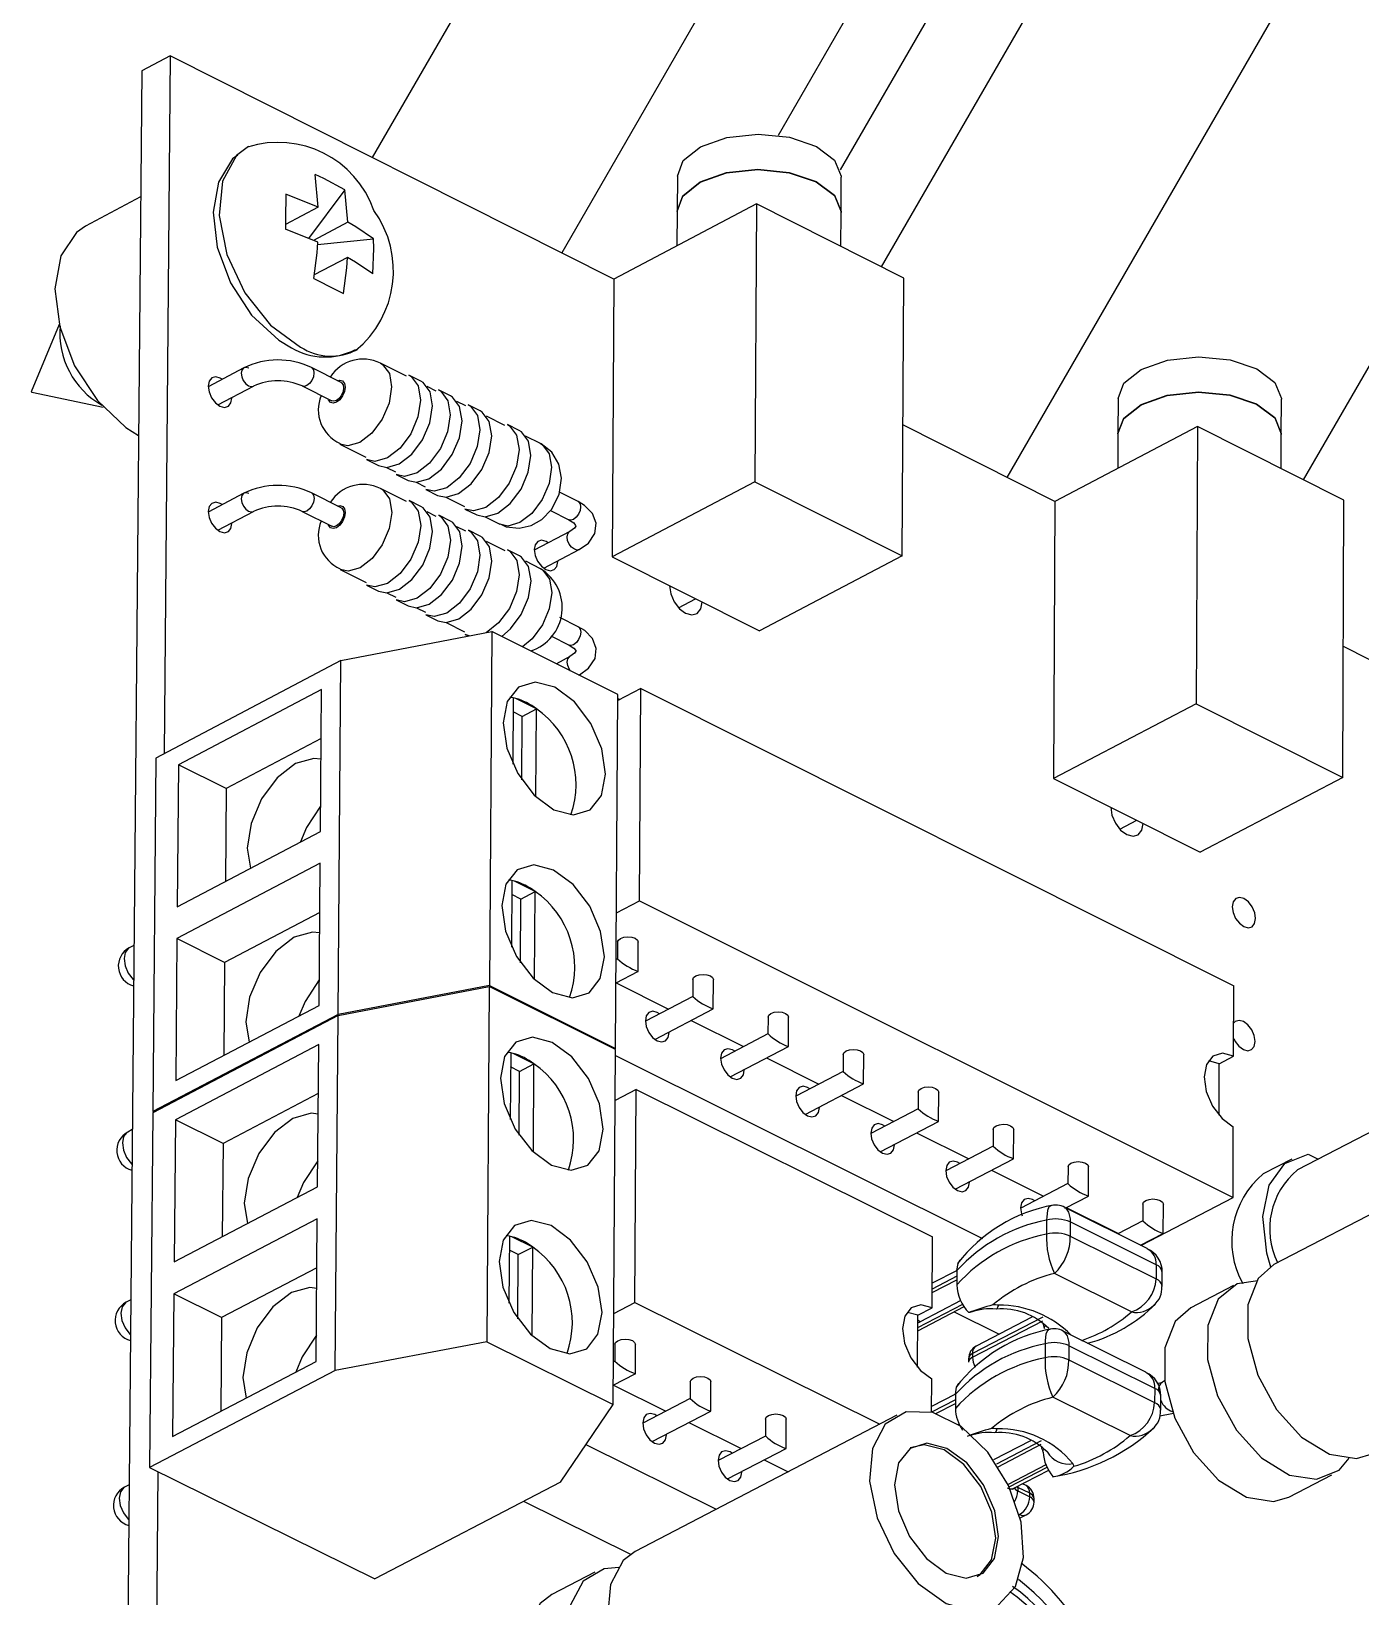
# Model space of a CAD drawing. Extents: x 0 to 155, y 0 to 209.
# Drawn here: x 88.16 to 93.88, y 158.54 to 165.27 of the extents above; entities that cross this region are included whole.
import ezdxf

# ---------------------------------------------------------------- set-up
doc = ezdxf.new("R2010")
doc.units = 0
doc.layers.get('0').update_dxf_attribs({"linetype": 'CONTINUOUS'})

msp = doc.modelspace()

# ---------------------------------------------------------------- linework, layer by layer
at = {"color": 7, "linetype": 'CONTINUOUS'}
for p, q in [((106.8313, 192.7403), (90.4416, 164.3195)), ((101.761, 182.8369), (91.3719, 164.8249)), ((101.8313, 182.3471), (91.6382, 164.6769)), ((91.8159, 164.2593), (96.5488, 172.4631)), ((92.9612, 170.513), (89.6272, 164.7298)), ((92.3564, 163.3548), (95.1325, 168.1652)), ((93.6298, 163.3436), (96.0808, 167.5892)), ((88.7584, 165.1676), (88.636, 165.1024)), ((88.7584, 165.1676), (88.7321, 162.1669)), ((90.6655, 164.2067), (88.7584, 165.1676)), ((88.636, 165.1024), (88.5546, 155.9394)), ((89.3947, 164.5167), (89.3819, 164.6563)), ((90.9387, 164.6504), (90.9378, 164.4996)), ((91.6424, 164.495), (91.6432, 164.6458)), ((88.6312, 164.5603), (88.3945, 164.4346)), ((89.3947, 164.5167), (89.2555, 164.5724)), ((89.5093, 164.5913), (89.3526, 164.3817)), ((89.5221, 164.4517), (89.5093, 164.5913)), ((89.3947, 164.5167), (89.254, 164.442)), ((91.2781, 164.5308), (90.6654, 164.2067)), ((90.9378, 164.4981), (90.9368, 164.3503)), ((91.2781, 164.5308), (91.2709, 163.3361)), ((91.9112, 164.2112), (91.2781, 164.5308)), ((91.6415, 164.3474), (91.6423, 164.4935)), ((89.3927, 164.3657), (89.2535, 164.4214)), ((89.5221, 164.4517), (89.3741, 164.3731)), ((89.3921, 164.3553), (89.6317, 164.3804)), ((89.5201, 164.3007), (89.3779, 164.2253)), ((90.6654, 164.2067), (90.6575, 163.0128)), ((91.9048, 163.0173), (91.9112, 164.2112)), ((88.2811, 164.0123), (88.1616, 163.7231)), ((89.0749, 163.8254), (88.9222, 163.7445)), ((89.4932, 163.7627), (89.3657, 163.8268)), ((89.7745, 163.7897), (89.6627, 163.8459)), ((88.9636, 163.6663), (89.1164, 163.7472)), ((89.326, 163.7477), (89.4536, 163.6837)), ((89.8358, 163.7688), (89.7848, 163.7944)), ((88.1631, 163.7204), (88.4697, 163.6572)), ((89.0239, 163.6959), (89.0239, 163.6983)), ((89.9018, 163.7257), (89.8632, 163.7451)), ((89.9631, 163.7048), (89.9122, 163.7304)), ((90.0292, 163.6617), (89.9905, 163.6812)), ((92.8326, 163.6937), (92.832, 163.5432)), ((93.5344, 163.5401), (93.535, 163.6907)), ((90.0904, 163.6409), (90.0395, 163.6664)), ((90.1975, 163.5771), (90.1179, 163.6172)), ((90.2588, 163.5563), (90.2079, 163.5818)), ((92.5611, 163.2517), (91.9079, 163.5808)), ((93.1738, 163.5738), (92.5611, 163.2516)), ((93.1738, 163.5738), (93.169, 162.3815)), ((93.8031, 163.2561), (93.1738, 163.5738)), ((89.4882, 163.4981), (89.6, 163.442)), ((90.3502, 163.5005), (90.2862, 163.5326)), ((92.832, 163.5417), (92.8313, 163.3938)), ((93.5339, 163.392), (93.5344, 163.5386)), ((89.6024, 163.4309), (89.6534, 163.4053)), ((89.6887, 163.3974), (89.7274, 163.378)), ((89.7298, 163.3669), (89.7808, 163.3414)), ((89.075, 163.2863), (88.9221, 163.2054)), ((89.4935, 163.2237), (89.3659, 163.2876)), ((89.7748, 163.2509), (89.663, 163.307)), ((89.8161, 163.3335), (89.8548, 163.3141)), ((89.8572, 163.303), (89.9081, 163.2775)), ((90.5117, 163.2513), (90.4321, 163.2913)), ((91.2709, 163.3361), (90.6575, 163.0128)), ((91.2709, 163.3361), (91.9048, 163.0173)), ((88.9635, 163.1272), (89.1164, 163.208)), ((89.3262, 163.2085), (89.4538, 163.1445)), ((89.8361, 163.23), (89.7851, 163.2556)), ((89.9435, 163.2696), (90.0232, 163.2296)), ((90.0256, 163.2185), (90.0765, 163.193)), ((90.393, 163.2121), (90.472, 163.1724)), ((92.5611, 163.2516), (92.5555, 162.0601)), ((93.7991, 162.0646), (93.8031, 163.2561)), ((89.0239, 163.1568), (89.0239, 163.1591)), ((89.9022, 163.187), (89.8636, 163.2063)), ((89.9635, 163.1661), (89.9126, 163.1917)), ((90.0296, 163.1231), (89.991, 163.1424)), ((90.1119, 163.1851), (90.1759, 163.153)), ((90.4727, 163.1721), (90.472, 163.1724)), ((90.0909, 163.1022), (90.04, 163.1278)), ((90.1981, 163.0386), (90.1184, 163.0785)), ((90.4757, 163.1224), (90.3231, 163.0419)), ((90.4752, 163.1221), (90.4757, 163.1224)), ((90.2594, 163.0177), (90.2084, 163.0433)), ((90.3642, 162.9638), (90.5169, 163.0443)), ((90.6575, 163.0128), (91.2914, 162.6946)), ((91.9048, 163.0173), (91.2914, 162.6946)), ((89.4886, 162.9589), (89.6004, 162.9028)), ((90.3508, 162.9619), (90.2868, 162.994)), ((90.4244, 162.9932), (90.4244, 162.9956)), ((89.6028, 162.8917), (89.6538, 162.8662)), ((89.6893, 162.8583), (89.7279, 162.839)), ((89.7303, 162.8279), (89.7813, 162.8023)), ((90.9438, 162.7938), (91.017, 162.8323)), ((89.8167, 162.7945), (89.8554, 162.7751)), ((89.8578, 162.764), (89.9087, 162.7385)), ((90.5125, 162.7128), (90.4329, 162.7527)), ((89.4921, 162.5677), (90.1413, 162.6923)), ((89.9441, 162.7307), (90.0239, 162.6907)), ((90.0263, 162.6796), (90.0399, 162.6728)), ((90.0437, 162.6735), (90.0263, 162.6796)), ((90.1413, 162.6923), (90.1303, 161.1703)), ((90.6829, 162.4209), (90.1413, 162.6923)), ((90.3939, 162.6734), (90.4729, 162.6338)), ((90.4736, 162.6335), (90.4729, 162.6338)), ((95.0704, 161.9874), (93.801, 162.627)), ((89.4921, 162.5677), (88.6966, 162.1482)), ((89.4801, 161.0461), (89.4921, 162.5677)), ((90.4765, 162.5841), (90.4184, 162.5534)), ((90.476, 162.5838), (90.4765, 162.5841)), ((90.5155, 162.5048), (90.5177, 162.5059)), ((89.409, 162.4427), (88.7942, 162.1185)), ((89.4041, 161.8327), (89.409, 162.4427)), ((90.2332, 162.4064), (90.2185, 162.4086)), ((90.2332, 162.4064), (90.2311, 162.1216)), ((90.3329, 162.3594), (90.2435, 162.4041)), ((90.6728, 160.8998), (90.6829, 162.4209)), ((90.7811, 162.4467), (90.6827, 162.395)), ((90.6828, 162.4043), (90.6918, 162.3998)), ((90.7751, 161.534), (90.7811, 162.4467)), ((90.7811, 162.4467), (93.3304, 161.1692)), ((90.2712, 162.327), (90.2327, 162.3462)), ((90.2712, 162.327), (90.3329, 162.3594)), ((90.3302, 161.9818), (90.3329, 162.3594)), ((93.169, 162.3815), (92.5555, 162.0601)), ((93.169, 162.3815), (93.7991, 162.0646)), ((90.2693, 162.0543), (90.2712, 162.327)), ((89.4073, 162.2316), (88.9988, 162.0164)), ((88.6966, 162.1482), (88.6832, 160.6278)), ((88.7942, 162.1185), (88.7889, 161.509)), ((88.9988, 162.0164), (88.7942, 162.1185)), ((93.7991, 162.0646), (93.1856, 161.7438)), ((88.9988, 162.0164), (88.9955, 161.6177)), ((92.5555, 162.0601), (93.1856, 161.7438)), ((92.8398, 161.8426), (92.9128, 161.8808)), ((88.7889, 161.509), (89.4041, 161.8327)), ((89.0897, 161.7609), (89.1034, 161.6745)), ((89.403, 161.6954), (88.7877, 161.3717)), ((89.3981, 161.0845), (89.403, 161.6954)), ((90.2275, 161.621), (90.2131, 161.6231)), ((90.2275, 161.621), (90.2255, 161.3353)), ((90.3273, 161.574), (90.2379, 161.6187)), ((90.2657, 161.5417), (90.2271, 161.5609)), ((90.2637, 161.2679), (90.2657, 161.5417)), ((90.2657, 161.5417), (90.3273, 161.574)), ((90.3247, 161.1954), (90.3273, 161.574)), ((90.6767, 161.4824), (90.7751, 161.534)), ((90.7751, 161.534), (93.327, 160.259)), ((89.4013, 161.4846), (88.9925, 161.2697)), ((88.6026, 161.3426), (88.5827, 161.3321)), ((88.7877, 161.3717), (88.7824, 160.7612)), ((88.9925, 161.2697), (88.7877, 161.3717)), ((90.6817, 161.3572), (90.6812, 161.2846)), ((90.7694, 161.2312), (90.7703, 161.3565)), ((88.9925, 161.2697), (88.9891, 160.8698)), ((90.6812, 161.2848), (90.6753, 161.2817)), ((90.6747, 161.1813), (90.7692, 161.2309)), ((91.0052, 161.1956), (91.0047, 161.1231)), ((91.0929, 161.0698), (91.0937, 161.195)), ((89.48, 161.0415), (90.1302, 161.1657)), ((90.1303, 161.1703), (89.4801, 161.0461)), ((90.1302, 161.1657), (90.1192, 159.6386)), ((90.6728, 160.8952), (90.1302, 161.1657)), ((90.1303, 161.1703), (90.6728, 160.8998)), ((90.6747, 161.181), (90.9001, 161.0685)), ((91.0047, 161.1233), (90.801, 161.0166)), ((93.3293, 160.866), (93.3304, 161.1692)), ((88.7824, 160.7612), (89.3981, 161.0845)), ((90.8421, 160.9382), (91.0927, 161.0694)), ((89.4801, 161.0461), (88.6832, 160.6278)), ((89.48, 161.0415), (88.6832, 160.6233)), ((89.0834, 161.0137), (89.0974, 160.9266)), ((89.4679, 159.5148), (89.48, 161.0415)), ((90.9978, 161.0197), (91.2233, 160.9072)), ((91.3283, 161.0343), (91.3279, 160.9617)), ((91.4161, 160.9085), (91.4168, 161.0337)), ((91.3279, 160.962), (91.1243, 160.8554)), ((89.3967, 160.9163), (88.7809, 160.5932)), ((89.3918, 160.3044), (89.3967, 160.9163)), ((90.2223, 160.88), (90.2081, 160.8821)), ((90.2223, 160.88), (90.2202, 160.5935)), ((90.3221, 160.8332), (90.2326, 160.8778)), ((90.6626, 159.369), (90.6728, 160.8952)), ((90.6705, 160.8963), (90.6728, 160.8998)), ((90.6726, 160.869), (92.2506, 160.0823)), ((91.1653, 160.7771), (91.4159, 160.9081)), ((91.321, 160.8585), (91.5461, 160.7461)), ((91.6512, 160.8731), (91.6508, 160.8006)), ((91.7389, 160.7473), (91.7396, 160.8725)), ((93.2677, 160.8339), (93.3293, 160.866)), ((90.2604, 160.8008), (90.2218, 160.82)), ((90.2584, 160.526), (90.2604, 160.8008)), ((90.2604, 160.8008), (90.3221, 160.8332)), ((90.3195, 160.4535), (90.3221, 160.8332)), ((91.6508, 160.8008), (91.4471, 160.6944)), ((93.2677, 160.8339), (93.2234, 160.8465)), ((93.2669, 160.6123), (93.2677, 160.8339)), ((90.7618, 160.7236), (90.6713, 160.6762)), ((90.7558, 159.8075), (90.7618, 160.7236)), ((90.7618, 160.7236), (92.0352, 160.089)), ((91.4881, 160.616), (91.7387, 160.747)), ((89.3951, 160.7059), (88.9859, 160.4914)), ((90.6713, 160.6796), (90.6746, 160.6779)), ((91.6438, 160.6974), (91.8686, 160.5852)), ((91.9737, 160.712), (91.9733, 160.6396)), ((92.0614, 160.5863), (92.062, 160.7115)), ((94.2188, 160.6968), (93.6042, 160.3771)), ((88.6832, 160.6233), (88.6698, 159.0979)), ((88.6832, 160.6278), (88.6877, 160.6256)), ((88.7809, 160.5932), (88.7756, 159.9816)), ((88.9859, 160.4914), (88.7809, 160.5932)), ((91.9733, 160.6398), (91.7697, 160.5335)), ((91.8106, 160.4552), (92.0612, 160.586)), ((88.5955, 160.5506), (88.5757, 160.5402)), ((91.9663, 160.5365), (92.1908, 160.4244)), ((92.2958, 160.5512), (92.2955, 160.4788)), ((92.3836, 160.4255), (92.3842, 160.5507)), ((93.327, 160.259), (93.3281, 160.5626)), ((94.6245, 160.5537), (93.5018, 159.9702)), ((88.9859, 160.4914), (88.9825, 160.09)), ((92.2955, 160.479), (92.092, 160.3729)), ((92.1328, 160.2946), (92.3834, 160.4252)), ((92.6176, 160.3905), (92.6173, 160.3181)), ((92.7054, 160.2649), (92.7059, 160.39)), ((93.5798, 160.4239), (93.457, 160.36)), ((93.6497, 160.4446), (93.6927, 160.4231)), ((92.2885, 160.3757), (92.5127, 160.2638)), ((92.6173, 160.3184), (92.4141, 160.2125)), ((88.7756, 159.9816), (89.3918, 160.3044)), ((92.6076, 160.2137), (92.7052, 160.2645)), ((92.9331, 160.054), (93.327, 160.259)), ((89.0769, 160.2348), (89.0911, 160.1469)), ((92.9581, 160.0388), (92.6032, 160.2159)), ((92.6103, 160.2151), (92.8342, 160.1034)), ((92.9391, 160.2299), (92.9388, 160.1576)), ((93.0269, 160.1044), (93.0274, 160.2295)), ((89.3907, 160.1666), (88.7744, 159.8439)), ((89.3858, 159.5537), (89.3907, 160.1666)), ((92.5255, 160.1616), (92.5252, 160.1007)), ((92.6274, 160.1535), (92.6271, 160.0926)), ((92.9961, 159.9695), (92.6274, 160.1535)), ((92.9388, 160.1579), (92.8315, 160.102)), ((90.2166, 160.092), (90.2027, 160.094)), ((90.2166, 160.092), (90.2146, 159.8045)), ((90.3166, 160.0452), (90.227, 160.0897)), ((90.2548, 160.0129), (90.3166, 160.0452)), ((90.3139, 159.6645), (90.3166, 160.0452)), ((92.0336, 159.7843), (92.0352, 160.089)), ((92.6271, 160.0926), (92.9958, 159.9087)), ((92.9291, 160.0533), (93.0267, 160.1041)), ((92.9318, 160.0547), (92.9331, 160.054)), ((92.9335, 160.0511), (92.9335, 160.0542)), ((90.2548, 160.0129), (90.2162, 160.0321)), ((90.2529, 159.7371), (90.2548, 160.0129)), ((89.389, 159.9565), (88.9796, 159.7423)), ((92.1404, 159.9451), (92.0341, 159.8897)), ((92.1403, 159.9442), (92.14, 159.8833)), ((92.8903, 159.7666), (92.5589, 159.9318)), ((92.9961, 159.9695), (92.9958, 159.9087)), ((93.0226, 159.8762), (93.0228, 159.9371)), ((88.7744, 159.8439), (88.7691, 159.2314)), ((88.9796, 159.7423), (88.7744, 159.8439)), ((93.3295, 159.8807), (93.1449, 159.7848)), ((88.589, 159.8183), (88.5693, 159.808)), ((90.6652, 159.7602), (90.7558, 159.8075)), ((90.7558, 159.8075), (91.8086, 159.2844)), ((91.9716, 159.6855), (92.171, 159.7893)), ((91.9719, 159.7522), (92.0336, 159.7843)), ((88.9796, 159.7423), (88.9762, 159.3396)), ((91.9719, 159.7522), (91.9272, 159.7647)), ((91.9708, 159.5287), (91.9719, 159.7522)), ((92.1286, 159.7672), (92.3215, 159.6712)), ((92.5088, 159.7441), (92.2073, 159.5873)), ((92.2073, 159.5721), (92.5088, 159.7289)), ((92.4622, 159.7443), (92.2231, 159.62)), ((92.5164, 159.695), (92.5162, 159.7023)), ((92.9521, 159.5073), (92.597, 159.6842)), ((90.1192, 159.6386), (89.4679, 159.5148)), ((90.1192, 159.6386), (90.6626, 159.369)), ((90.6699, 159.6274), (90.6694, 159.5546)), ((90.7578, 159.5011), (90.7586, 159.6268)), ((92.2073, 159.5873), (92.2073, 159.5721)), ((92.5192, 159.6298), (92.519, 159.5688)), ((92.6213, 159.6216), (92.621, 159.5607)), ((92.9902, 159.4379), (92.6213, 159.6216)), ((89.4679, 159.5148), (88.6698, 159.0979)), ((88.7691, 159.2314), (89.3858, 159.5537)), ((90.6694, 159.5548), (90.6638, 159.5519)), ((92.1899, 159.5655), (92.1898, 159.5503)), ((92.621, 159.5607), (92.9899, 159.3769)), ((89.0706, 159.4851), (89.085, 159.3965)), ((90.6632, 159.4515), (90.7576, 159.5007)), ((90.6634, 159.4516), (90.8892, 159.3396)), ((90.994, 159.4665), (90.9935, 159.3937)), ((91.0819, 159.3402), (91.0827, 159.4659)), ((92.0313, 159.3355), (92.032, 159.4793)), ((93.0327, 159.4697), (93.024, 159.4651)), ((90.9935, 159.3939), (90.7896, 159.2877)), ((92.134, 159.4135), (92.0314, 159.3602)), ((92.1339, 159.4126), (92.1336, 159.3516)), ((92.8843, 159.2348), (92.5527, 159.3999)), ((92.9902, 159.4379), (92.9899, 159.3769)), ((93.0167, 159.3445), (93.0169, 159.4055)), ((90.4357, 159.0354), (90.6626, 159.369)), ((91.882, 159.3226), (90.7564, 158.7372)), ((90.8304, 159.209), (91.0817, 159.3398)), ((91.3177, 159.3057), (91.3173, 159.2329)), ((91.4056, 159.1795), (91.4064, 159.3052)), ((90.9875, 159.2908), (91.213, 159.1789)), ((90.545, 159.1961), (91.105, 158.9185)), ((91.3173, 159.2332), (91.1135, 159.1272)), ((91.1542, 159.0484), (91.4054, 159.1791)), ((92.4556, 159.2128), (92.2973, 159.1306)), ((92.5102, 159.1635), (92.51, 159.1708)), ((91.3113, 159.1301), (91.414, 159.0792)), ((88.6698, 159.0979), (89.6376, 158.6197)), ((88.7051, 159.0805), (88.6781, 156.0033)), ((90.4357, 159.0354), (89.6376, 158.6197)), ((92.3849, 159.0086), (92.5349, 159.0865)), ((93.5673, 158.9709), (93.752, 159.0665)), ((88.582, 159.0237), (88.5623, 159.0134)), ((92.4021, 159.0123), (92.4021, 158.9971)), ((92.4528, 158.9871), (92.4021, 159.0123)), ((92.4021, 158.9971), (92.4528, 158.9719)), ((92.4373, 159.0201), (92.4218, 159.0278)), ((92.4528, 158.9719), (92.4528, 158.9871)), ((90.2776, 158.953), (90.737, 158.7255)), ((92.4715, 158.9492), (92.4716, 158.9644)), ((92.4114, 158.8808), (92.4382, 158.8947)), ((90.5835, 158.6474), (90.3985, 158.5511))]:
    msp.add_line(p, q, dxfattribs=at)
at = {"color": 8, "linetype": 'CONTINUOUS'}
for p, q in [((90.5177, 162.5059), (90.5153, 162.5049)), ((92.1402, 159.9204), (92.034, 159.8652)), ((92.0339, 159.8499), (92.1401, 159.9052)), ((91.9717, 159.6998), (92.1653, 159.8006)), ((92.1575, 159.8159), (91.982, 159.7246)), ((91.9718, 159.7198), (91.982, 159.7246)), ((92.1338, 159.3888), (92.0313, 159.3355)), ((92.05, 159.3301), (92.1337, 159.3736)), ((92.151, 159.2842), (92.1465, 159.2819)), ((92.5026, 159.2126), (92.3098, 159.1125)), ((92.3172, 159.1012), (92.5026, 159.1974)), ((92.5227, 159.1096), (92.3597, 159.025)), ((92.3646, 159.0146), (92.528, 159.0995)), ((92.3972, 159.015), (92.4021, 159.0123)), ((92.4019, 159.0175), (92.4021, 159.0123)), ((92.4094, 158.8963), (92.4073, 158.8973)), ((92.4078, 158.8954), (92.4094, 158.8963))]:
    msp.add_line(p, q, dxfattribs=at)
at = {"color": 7, "linetype": 'CONTINUOUS'}
for points in [[(91.0377, 164.7759), (91.1508, 164.8158), (91.2852, 164.8301), (91.4205, 164.8168), (91.536, 164.7777), (91.6142, 164.7188), (91.6432, 164.6493), (91.6432, 164.6458)], [(89.0957, 164.7771), (89.0431, 164.7381), (88.9827, 164.6289), (88.9685, 164.4804), (89.0024, 164.3125), (89.0798, 164.1481), (89.1902, 164.0094), (89.3188, 163.9152)], [(90.9387, 164.6504), (90.9633, 164.7165), (91.0377, 164.7759)], [(89.0494, 164.7397), (89.0264, 164.7246), (88.9659, 164.6235), (88.943, 164.4955), (88.9599, 164.3451), (89.0172, 164.191), (89.1084, 164.0525), (89.225, 163.9448), (89.2797, 163.912)], [(89.5093, 164.5913), (89.4192, 164.6404), (89.3819, 164.6563)], [(90.9378, 164.4996), (90.9623, 164.5656), (91.0368, 164.625)], [(90.9378, 164.4981), (90.9623, 164.5641), (91.0368, 164.6235)], [(91.0368, 164.625), (91.1499, 164.6649), (91.2843, 164.6793), (91.4196, 164.6659), (91.5352, 164.6268), (91.6134, 164.568), (91.6423, 164.4984), (91.6424, 164.495)], [(91.0368, 164.6235), (91.1498, 164.6634), (91.2843, 164.6778), (91.4196, 164.6644), (91.5351, 164.6253), (91.6133, 164.5665), (91.6423, 164.4969), (91.6423, 164.4935)], [(89.2555, 164.5724), (89.2545, 164.4651), (89.2535, 164.4214)], [(88.3945, 164.4346), (88.3552, 164.4073), (88.288, 164.3067), (88.2631, 164.166), (88.2836, 164.0022), (88.3471, 163.835), (88.4457, 163.6846), (88.5677, 163.5693), (88.6221, 163.5351)], [(89.6317, 164.3804), (89.5571, 164.4316), (89.5221, 164.4517)], [(89.376, 164.2103), (89.3901, 164.3206), (89.3927, 164.3657)], [(89.6298, 164.2294), (89.634, 164.3384), (89.6317, 164.3804)], [(89.5035, 164.1453), (89.5175, 164.2556), (89.5201, 164.3007)], [(89.6298, 164.2294), (89.5552, 164.2807), (89.5201, 164.3007)], [(89.376, 164.2103), (89.4695, 164.163), (89.5035, 164.1453)], [(89.0959, 163.8242), (89.0837, 163.8275), (89.0749, 163.8254)], [(92.8326, 163.6937), (92.8575, 163.7601), (92.9321, 163.8192)], [(92.9321, 163.8192), (93.045, 163.8588), (93.1791, 163.8731), (93.3139, 163.8598), (93.4289, 163.821), (93.5065, 163.7625), (93.5349, 163.6933), (93.535, 163.6907)], [(88.9824, 163.7765), (88.9735, 163.7819), (88.954, 163.787), (88.9374, 163.7822), (88.9262, 163.7681), (88.9221, 163.7469), (88.9258, 163.7218), (88.9367, 163.6967), (88.9531, 163.6753), (88.9725, 163.6609), (88.992, 163.6558), (89.0087, 163.6606), (89.0198, 163.6747), (89.0239, 163.6959)], [(89.4932, 163.7627), (89.4953, 163.7615), (89.5019, 163.7527), (89.5041, 163.7394), (89.5016, 163.7237), (89.4949, 163.7079), (89.4849, 163.6944), (89.4731, 163.6853), (89.4614, 163.682), (89.4536, 163.6837)], [(89.6534, 163.4053), (89.6893, 163.3975), (89.7432, 163.4127), (89.7973, 163.4545), (89.8433, 163.5165), (89.8744, 163.5893), (89.8856, 163.6617), (89.8754, 163.7227), (89.8452, 163.7631), (89.8358, 163.7688)], [(89.7848, 163.7944), (89.7943, 163.7887), (89.8244, 163.7483), (89.8347, 163.6873), (89.8234, 163.6149), (89.7924, 163.5421), (89.7463, 163.4801), (89.6922, 163.4383)], [(89.7808, 163.3414), (89.8167, 163.3335), (89.8706, 163.3488), (89.9247, 163.3906), (89.9707, 163.4526), (90.0018, 163.5253), (90.013, 163.5977), (90.0027, 163.6588), (89.9726, 163.6991), (89.9631, 163.7048)], [(89.9122, 163.7304), (89.9216, 163.7247), (89.9518, 163.6843), (89.9621, 163.6233), (89.9508, 163.5509), (89.9198, 163.4782), (89.8737, 163.4162), (89.8196, 163.3744)], [(92.9315, 163.6686), (93.0444, 163.7083), (93.1785, 163.7225), (93.3133, 163.7092), (93.4283, 163.6704), (93.5059, 163.6119), (93.5344, 163.5428), (93.5344, 163.5401)], [(92.9315, 163.6671), (93.0444, 163.7068), (93.1785, 163.721), (93.3133, 163.7077), (93.4283, 163.6689), (93.5059, 163.6104), (93.5344, 163.5413), (93.5344, 163.5386)], [(89.9081, 163.2775), (89.944, 163.2696), (89.9979, 163.2849), (90.052, 163.3267), (90.0981, 163.3887), (90.1291, 163.4614), (90.1403, 163.5338), (90.1301, 163.5948), (90.0999, 163.6352), (90.0904, 163.6409)], [(90.0395, 163.6664), (90.049, 163.6607), (90.0791, 163.6204), (90.0894, 163.5593), (90.0782, 163.487), (90.0472, 163.4142), (90.0011, 163.3522), (89.947, 163.3104)], [(92.832, 163.5432), (92.8569, 163.6096), (92.9315, 163.6686)], [(92.832, 163.5417), (92.8569, 163.6081), (92.9315, 163.6671)], [(90.0765, 163.193), (90.1124, 163.1851), (90.1663, 163.2004), (90.2204, 163.2421), (90.2665, 163.3041), (90.2975, 163.3768), (90.3087, 163.4492), (90.2984, 163.5102), (90.2682, 163.5506), (90.2588, 163.5563)], [(90.2079, 163.5818), (90.2173, 163.5761), (90.2475, 163.5358), (90.2578, 163.4748), (90.2466, 163.4024), (90.2156, 163.3297), (90.1695, 163.2677), (90.1154, 163.2259)], [(90.177, 163.1554), (90.2021, 163.1426), (90.2589, 163.1363), (90.31, 163.1477), (90.3562, 163.174), (90.398, 163.2173), (90.4305, 163.2809), (90.4411, 163.3516), (90.4293, 163.4121), (90.3991, 163.4626), (90.3533, 163.4989), (90.3494, 163.5)], [(89.6922, 163.4383), (89.6383, 163.423), (89.6024, 163.4309)], [(89.8196, 163.3744), (89.7657, 163.3591), (89.7298, 163.3669)], [(89.096, 163.2851), (89.0838, 163.2883), (89.075, 163.2863)], [(89.947, 163.3104), (89.8931, 163.2952), (89.8572, 163.303)], [(88.9825, 163.2374), (88.9735, 163.2428), (88.954, 163.248), (88.9374, 163.2431), (88.9262, 163.229), (88.9221, 163.2078), (88.9258, 163.1827), (88.9366, 163.1575), (88.953, 163.1361), (88.9725, 163.1217), (88.992, 163.1166), (89.0086, 163.1214), (89.0198, 163.1355), (89.0239, 163.1568), (89.0239, 163.1568)], [(89.4935, 163.2237), (89.4956, 163.2224), (89.5021, 163.2136), (89.5044, 163.2003), (89.5019, 163.1845), (89.4952, 163.1687), (89.4851, 163.1552), (89.4734, 163.1461), (89.4616, 163.1428), (89.4538, 163.1445)], [(89.6538, 162.8662), (89.6897, 162.8583), (89.7436, 162.8736), (89.7977, 162.9154), (89.8438, 162.9774), (89.8749, 163.0502), (89.8861, 163.1227), (89.8759, 163.1838), (89.8457, 163.2242), (89.8361, 163.23)], [(89.7851, 163.2556), (89.7947, 163.2498), (89.8249, 163.2094), (89.8351, 163.1482), (89.8239, 163.0758), (89.7928, 163.0029), (89.7467, 162.9409), (89.6926, 162.8991)], [(90.1154, 163.2259), (90.0615, 163.2107), (90.0256, 163.2185)], [(90.5169, 163.0443), (90.5562, 163.0722), (90.5842, 163.1141), (90.5892, 163.158), (90.5731, 163.2001), (90.5393, 163.2345), (90.5117, 163.2513)], [(89.7813, 162.8023), (89.8171, 162.7945), (89.8711, 162.8097), (89.9252, 162.8515), (89.9713, 162.9135), (90.0023, 162.9863), (90.0136, 163.0588), (90.0033, 163.1199), (89.9731, 163.1603), (89.9635, 163.1661)], [(89.9126, 163.1917), (89.9222, 163.1859), (89.9523, 163.1454), (89.9626, 163.0843), (89.9513, 163.0118), (89.9203, 162.939), (89.8742, 162.877), (89.8201, 162.8352)], [(90.472, 163.1724), (90.4928, 163.1587), (90.501, 163.1485), (90.5016, 163.1456), (90.496, 163.1369), (90.4757, 163.1224)], [(89.9087, 162.7385), (89.9446, 162.7307), (89.9985, 162.7459), (90.0526, 162.7876), (90.0987, 162.8496), (90.1297, 162.9224), (90.141, 162.9949), (90.1307, 163.056), (90.1005, 163.0964), (90.0909, 163.1022)], [(90.04, 163.1278), (90.0496, 163.122), (90.0797, 163.0815), (90.09, 163.0204), (90.0788, 162.948), (90.0477, 162.8752), (90.0016, 162.8132), (89.9475, 162.7714)], [(90.3831, 163.0736), (90.3742, 163.079), (90.3548, 163.0842), (90.3382, 163.0793), (90.3271, 163.0653), (90.3231, 163.0441), (90.3268, 163.019), (90.3376, 162.9939), (90.354, 162.9726), (90.3733, 162.9583), (90.3928, 162.9531), (90.4093, 162.958), (90.4204, 162.9721), (90.4244, 162.9932), (90.4244, 162.9932)], [(90.2084, 163.0433), (90.218, 163.0375), (90.2482, 162.997), (90.2585, 162.9359), (90.2473, 162.8635), (90.2163, 162.7907), (90.1702, 162.7287), (90.116, 162.687)], [(90.1833, 162.6712), (90.2211, 162.7032), (90.2672, 162.7652), (90.2982, 162.8379), (90.3094, 162.9104), (90.2991, 162.9715), (90.2689, 163.0119), (90.2594, 163.0177)], [(89.6926, 162.8991), (89.6387, 162.8839), (89.6028, 162.8917)], [(90.9047, 162.8887), (90.9098, 162.8542), (90.9248, 162.8195), (90.9473, 162.7901), (90.9741, 162.7703), (91.0008, 162.7632), (91.0236, 162.7699), (91.0389, 162.7894), (91.0445, 162.8186)], [(89.8201, 162.8352), (89.7662, 162.82), (89.7303, 162.8279)], [(89.9475, 162.7714), (89.8936, 162.7562), (89.8578, 162.764)], [(90.5177, 162.5059), (90.557, 162.5338), (90.5851, 162.5756), (90.5901, 162.6194), (90.574, 162.6615), (90.5403, 162.6959), (90.5125, 162.7128)], [(90.4729, 162.6338), (90.4937, 162.6202), (90.5019, 162.61), (90.5024, 162.6071), (90.4969, 162.5986), (90.4765, 162.5841)], [(90.4078, 161.926), (90.4924, 161.9039), (90.5643, 161.9252), (90.6126, 161.9866), (90.6301, 162.0789), (90.614, 162.1879), (90.5668, 162.2971), (90.4957, 162.3899), (90.4115, 162.4521), (90.327, 162.4744), (90.255, 162.4532), (90.2066, 162.3918), (90.1891, 162.2995), (90.2052, 162.1904), (90.2524, 162.0811), (90.3236, 161.9883), (90.4078, 161.926)], [(89.4066, 162.1433), (89.3764, 162.1467), (89.2977, 162.1246), (89.2187, 162.0636), (89.1515, 161.9731), (89.1062, 161.8668), (89.0897, 161.7609)], [(89.405, 161.9412), (89.3441, 161.8488), (89.318, 161.7874)], [(92.8013, 161.9367), (92.8064, 161.9024), (92.8214, 161.8678), (92.8438, 161.8384), (92.8704, 161.8188), (92.897, 161.8118), (92.9196, 161.8185), (92.9348, 161.8379), (92.9402, 161.8671)], [(90.4024, 161.1397), (90.487, 161.1176), (90.5589, 161.139), (90.6073, 161.2007), (90.6248, 161.2931), (90.6087, 161.4023), (90.5615, 161.5116), (90.4903, 161.6044), (90.406, 161.6666), (90.3214, 161.6888), (90.2494, 161.6674), (90.201, 161.6059), (90.1834, 161.5134), (90.1995, 161.4042), (90.2468, 161.2948), (90.318, 161.2019), (90.4024, 161.1397)], [(93.4237, 161.4582), (93.42, 161.4831), (93.4092, 161.5081), (93.3929, 161.5293), (93.3738, 161.5435), (93.3545, 161.5486), (93.3382, 161.5437), (93.3273, 161.5296), (93.3234, 161.5085), (93.3271, 161.4836), (93.3379, 161.4586), (93.3541, 161.4374), (93.3733, 161.4231), (93.3925, 161.4181), (93.4089, 161.423), (93.4198, 161.437), (93.4237, 161.4582)], [(89.4006, 161.3962), (89.3704, 161.3996), (89.2916, 161.3776), (89.2126, 161.3167), (89.1453, 161.2262), (89.0999, 161.1198), (89.0834, 161.0137)], [(90.6817, 161.3572), (90.6848, 161.3654), (90.6941, 161.3728)], [(90.6941, 161.3728), (90.7083, 161.3777), (90.7252, 161.3795), (90.7422, 161.3778), (90.7568, 161.373), (90.7666, 161.3657), (90.7703, 161.357), (90.7703, 161.3565)], [(89.399, 161.1944), (89.338, 161.102), (89.3114, 161.0389)], [(91.0052, 161.1956), (91.0083, 161.2038), (91.0176, 161.2112)], [(91.0176, 161.2112), (91.0318, 161.2162), (91.0487, 161.218), (91.0657, 161.2163), (91.0802, 161.2115), (91.0901, 161.2041), (91.0937, 161.1955), (91.0937, 161.195)], [(90.8618, 161.0484), (90.8523, 161.0542), (90.8328, 161.0593), (90.8162, 161.0543), (90.805, 161.0401), (90.801, 161.0187), (90.8047, 160.9935), (90.8157, 160.9682), (90.8321, 160.9468), (90.8516, 160.9325), (90.8516, 160.9325)], [(91.3408, 161.0499), (91.355, 161.0548), (91.3719, 161.0566), (91.3888, 161.0549), (91.4034, 161.0501), (91.4132, 161.0428), (91.4168, 161.0341), (91.4168, 161.0337)], [(91.3283, 161.0343), (91.3314, 161.0425), (91.3408, 161.0499)], [(93.4218, 160.9296), (93.418, 160.9545), (93.4072, 160.9795), (93.391, 161.0008), (93.3718, 161.015), (93.3525, 161.02), (93.3362, 161.0151), (93.3298, 161.009)], [(90.3972, 160.3978), (90.4819, 160.3759), (90.5539, 160.3974), (90.6023, 160.4592), (90.6198, 160.5519), (90.6037, 160.6612), (90.5564, 160.7706), (90.4852, 160.8634), (90.4009, 160.9256), (90.3162, 160.9477), (90.2442, 160.9262), (90.1957, 160.8644), (90.1781, 160.7718), (90.1942, 160.6624), (90.2415, 160.5529), (90.3128, 160.46), (90.3972, 160.3978)], [(90.8516, 160.9325), (90.8711, 160.9274), (90.8877, 160.9323), (90.8988, 160.9466), (90.9029, 160.9679), (90.9028, 160.97)], [(93.3296, 160.9424), (93.3359, 160.9299), (93.3521, 160.9086), (93.3713, 160.8944), (93.3906, 160.8894), (93.4069, 160.8943), (93.4179, 160.9084), (93.4218, 160.9296)], [(91.1849, 160.8872), (91.1755, 160.893), (91.156, 160.898), (91.1394, 160.8931), (91.1283, 160.8788), (91.1242, 160.8575), (91.128, 160.8323), (91.1389, 160.807), (91.1553, 160.7856), (91.1747, 160.7713), (91.1747, 160.7713)], [(91.6512, 160.8731), (91.6543, 160.8813), (91.6636, 160.8887)], [(91.6636, 160.8887), (91.6778, 160.8936), (91.6947, 160.8954), (91.7117, 160.8937), (91.7262, 160.8889), (91.736, 160.8816), (91.7396, 160.873), (91.7396, 160.8725)], [(93.3293, 160.866), (93.2809, 160.8787), (93.2397, 160.8663), (93.2122, 160.8308), (93.2023, 160.7776), (93.2117, 160.7147), (93.2389, 160.6518), (93.2798, 160.5983), (93.3281, 160.5626)], [(91.1747, 160.7713), (91.1942, 160.7662), (91.2108, 160.7712), (91.222, 160.7854), (91.226, 160.8067), (91.226, 160.8088)], [(91.5078, 160.7261), (91.4983, 160.7319), (91.4788, 160.737), (91.4623, 160.732), (91.4511, 160.7178), (91.4471, 160.6964), (91.4509, 160.6712), (91.4618, 160.646), (91.4782, 160.6246), (91.4976, 160.6102), (91.4976, 160.6102)], [(91.9737, 160.712), (91.9768, 160.7203), (91.9861, 160.7276)], [(91.9861, 160.7276), (92.0003, 160.7326), (92.0172, 160.7343), (92.0341, 160.7327), (92.0486, 160.7279), (92.0584, 160.7206), (92.062, 160.7119), (92.062, 160.7115)], [(89.3943, 160.6173), (89.3641, 160.6208), (89.2853, 160.5989), (89.2062, 160.538), (89.1388, 160.4475), (89.0934, 160.341), (89.0769, 160.2348)], [(91.4976, 160.6102), (91.5171, 160.6052), (91.5336, 160.6101), (91.5448, 160.6244), (91.5488, 160.6457), (91.5487, 160.6477)], [(91.8303, 160.5652), (91.8208, 160.571), (91.8013, 160.5761), (91.7848, 160.5711), (91.7737, 160.5569), (91.7697, 160.5355), (91.7734, 160.5103), (91.7843, 160.4851), (91.8007, 160.4637), (91.8201, 160.4494), (91.8201, 160.4494)], [(92.2958, 160.5512), (92.2989, 160.5594), (92.3083, 160.5668)], [(92.3083, 160.5668), (92.3225, 160.5717), (92.3393, 160.5735), (92.3563, 160.5718), (92.3708, 160.567), (92.3805, 160.5597), (92.3842, 160.5511), (92.3842, 160.5507)], [(91.8201, 160.4494), (91.8396, 160.4443), (91.8561, 160.4493), (91.8672, 160.4635), (91.8712, 160.4849), (91.8712, 160.4868)], [(89.3927, 160.4159), (89.3317, 160.3234), (89.3045, 160.2586)], [(92.1525, 160.4044), (92.143, 160.4102), (92.1236, 160.4153), (92.1071, 160.4103), (92.096, 160.3961), (92.092, 160.3747), (92.0958, 160.3495), (92.1067, 160.3243), (92.123, 160.3029), (92.1424, 160.2886), (92.1424, 160.2886)], [(92.6176, 160.3905), (92.6208, 160.3987), (92.6301, 160.4061)], [(92.6301, 160.4061), (92.6443, 160.411), (92.6612, 160.4128), (92.6781, 160.4111), (92.6926, 160.4063), (92.7023, 160.399), (92.7059, 160.3904), (92.7059, 160.39)], [(93.4896, 159.9591), (93.4722, 160.0196), (93.4547, 160.1774), (93.4816, 160.3113), (93.5495, 160.4042), (93.6497, 160.4446)], [(92.1424, 160.2886), (92.1619, 160.2836), (92.1784, 160.2886), (92.1895, 160.3028), (92.1934, 160.3241), (92.1934, 160.3262)], [(92.4743, 160.2439), (92.465, 160.2496), (92.4456, 160.2546), (92.4291, 160.2496), (92.418, 160.2354), (92.414, 160.2141), (92.4178, 160.1889), (92.4211, 160.1793)], [(92.9516, 160.2455), (92.9658, 160.2504), (92.9827, 160.2522), (92.9996, 160.2506), (93.014, 160.2457), (93.0238, 160.2385), (93.0274, 160.2299), (93.0274, 160.2295)], [(92.9391, 160.2299), (92.9423, 160.2382), (92.9516, 160.2455)], [(90.3917, 159.6089), (90.4765, 159.587), (90.5486, 159.6087), (90.597, 159.6707), (90.6145, 159.7635), (90.5984, 159.873), (90.5511, 159.9825), (90.4798, 160.0754), (90.3954, 160.1376), (90.3107, 160.1595), (90.2386, 160.1379), (90.19, 160.0759), (90.1724, 159.9831), (90.1886, 159.8736), (90.2359, 159.7639), (90.3073, 159.671), (90.3917, 159.6089)], [(92.1403, 159.9442), (92.1452, 159.9748), (92.1546, 159.9903)], [(93.5018, 159.9702), (93.4351, 159.9108), (93.3908, 159.7974), (93.3901, 159.6523), (93.4331, 159.4951), (93.514, 159.3472), (93.6218, 159.2284), (93.7419, 159.1549), (93.8582, 159.1366), (93.9245, 159.1559)], [(89.3883, 159.8678), (89.3581, 159.8713), (89.2792, 159.8495), (89.2, 159.7887), (89.1326, 159.6981), (89.0872, 159.5915), (89.0706, 159.4851)], [(93.4332, 159.9005), (93.3446, 159.8877), (93.2628, 159.8212), (93.2185, 159.7079), (93.2177, 159.5628), (93.2607, 159.4056), (93.3415, 159.2577), (93.4493, 159.139), (93.5695, 159.0655), (93.6857, 159.0472), (93.7824, 159.0865), (93.8266, 159.1377)], [(92.0336, 159.7843), (91.9849, 159.7969), (91.9434, 159.7844), (91.9156, 159.7486), (91.9056, 159.6951), (91.915, 159.6319), (91.9423, 159.5687), (91.9834, 159.5151), (92.032, 159.4793)], [(93.1449, 159.7848), (93.0782, 159.7253), (93.0339, 159.612), (93.0331, 159.4669), (93.076, 159.3098), (93.1568, 159.1619), (93.2646, 159.0432), (93.3848, 158.9698), (93.501, 158.9515), (93.5673, 158.9709)], [(92.2023, 159.768), (92.1951, 159.7643), (92.1912, 159.7636)], [(89.3867, 159.6667), (89.3257, 159.5741), (89.2978, 159.5077)], [(90.6699, 159.6274), (90.673, 159.6356), (90.6823, 159.643)], [(90.6823, 159.643), (90.6966, 159.6479), (90.7135, 159.6497), (90.7305, 159.648), (90.7451, 159.6432), (90.7549, 159.6359), (90.7586, 159.6273), (90.7586, 159.6268)], [(92.535, 159.6959), (92.5343, 159.6973), (92.5333, 159.6995)], [(90.994, 159.4665), (90.9971, 159.4747), (91.0064, 159.482)], [(91.0064, 159.482), (91.0207, 159.487), (91.0376, 159.4888), (91.0546, 159.4871), (91.0691, 159.4823), (91.079, 159.475), (91.0827, 159.4664), (91.0827, 159.4659)], [(92.1339, 159.4126), (92.1388, 159.4433), (92.1483, 159.4588)], [(90.8505, 159.3194), (90.841, 159.3252), (90.8214, 159.3303), (90.8048, 159.3252), (90.7936, 159.3109), (90.7896, 159.2894), (90.7933, 159.2641), (90.8042, 159.2388), (90.8207, 159.2174), (90.8402, 159.203), (90.8402, 159.203)], [(91.3177, 159.3057), (91.3208, 159.3139), (91.3302, 159.3213)], [(91.3302, 159.3213), (91.3444, 159.3262), (91.3613, 159.328), (91.3784, 159.3263), (91.3929, 159.3215), (91.4027, 159.3142), (91.4064, 159.3056), (91.4064, 159.3052)], [(92.0936, 158.513), (92.2138, 158.4804), (92.318, 158.5061), (92.392, 158.5866), (92.4261, 158.711), (92.4155, 158.8624), (92.3618, 159.0205), (92.2722, 159.164), (92.1587, 159.2734), (92.0366, 159.3341), (91.9225, 159.3377), (91.8317, 159.2839), (91.7766, 159.1798), (91.7645, 159.0394), (91.7972, 158.8818), (91.8702, 158.7282), (91.9737, 158.5995), (92.0936, 158.513)], [(93.0128, 159.3203), (93.0634, 159.3293), (93.0696, 159.3319)], [(90.8402, 159.203), (90.8597, 159.198), (90.8764, 159.203), (90.8876, 159.2174), (90.8916, 159.2388), (90.8916, 159.2408)], [(91.1743, 159.1588), (91.1648, 159.1645), (91.1453, 159.1696), (91.1287, 159.1645), (91.1175, 159.1502), (91.1135, 159.1287), (91.1172, 159.1034), (91.1282, 159.0781), (91.1446, 159.0567), (91.1641, 159.0424)], [(92.0943, 158.6434), (92.18, 158.6214), (92.2528, 158.6436), (92.3017, 158.7067), (92.3192, 158.8009), (92.3027, 158.912), (92.2547, 159.0231), (92.1825, 159.1173), (92.097, 159.1802), (92.0114, 159.2023), (91.9385, 159.1802), (91.8896, 159.1172), (91.872, 159.023), (91.8885, 158.9118), (91.9365, 158.8006), (92.0088, 158.7063), (92.0943, 158.6434)], [(92.2267, 158.6289), (92.2404, 158.6372), (92.2893, 158.7002), (92.3068, 158.7945), (92.2903, 158.9056), (92.2423, 159.0167), (92.1701, 159.1109), (92.0846, 159.1738), (91.999, 159.1959), (91.9395, 159.1819)], [(92.5289, 159.1643), (92.5282, 159.1657), (92.5271, 159.1679)], [(91.1641, 159.0424), (91.1836, 159.0374), (91.2002, 159.0424), (91.2114, 159.0567), (91.2154, 159.0782), (91.2154, 159.0803)], [(92.3791, 159.0051), (92.3795, 159.0053), (92.3849, 159.0086)], [(90.7564, 158.7372), (90.706, 158.6986), (90.6507, 158.5945), (90.6384, 158.4543), (90.6709, 158.2969), (90.7438, 158.1436), (90.8472, 158.0151), (90.9671, 157.9289)], [(90.6864, 158.6678), (90.6241, 158.6626), (90.5332, 158.6087), (90.4778, 158.5046), (90.4656, 158.3645), (90.498, 158.2071), (90.5709, 158.0538), (90.6743, 157.9254), (90.7942, 157.8392)], [(90.3985, 158.5511), (90.3481, 158.5125), (90.2927, 158.4084), (90.2804, 158.2683), (90.3129, 158.1109), (90.3857, 157.9577), (90.4891, 157.8294), (90.609, 157.7432)]]:
    msp.add_lwpolyline(points, dxfattribs=at)
at = {"color": 8, "linetype": 'CONTINUOUS'}
for points in [[(89.0749, 163.8254), (89.0733, 163.8245), (89.0663, 163.8156), (89.0637, 163.8023), (89.066, 163.7866), (89.0728, 163.7708), (89.0831, 163.7574), (89.0953, 163.7484), (89.1075, 163.7452), (89.1164, 163.7472)], [(89.3657, 163.8268), (89.3678, 163.8255), (89.3743, 163.8168), (89.3765, 163.8035), (89.3741, 163.7877), (89.3673, 163.7719), (89.3573, 163.7584), (89.3456, 163.7493), (89.3338, 163.746), (89.326, 163.7477)], [(89.6625, 163.846), (89.6717, 163.8404), (89.7006, 163.8018), (89.7104, 163.7434), (89.6996, 163.6741), (89.6699, 163.6045), (89.6258, 163.5452), (89.5741, 163.5052), (89.5225, 163.4906), (89.4882, 163.4981)], [(89.4777, 163.7705), (89.4878, 163.7727), (89.4997, 163.7691), (89.5075, 163.7586), (89.5102, 163.7427), (89.5073, 163.7238), (89.4992, 163.7048), (89.4872, 163.6886), (89.473, 163.6777), (89.459, 163.6737), (89.4471, 163.6773), (89.4393, 163.6878), (89.4381, 163.6915)], [(90.3502, 163.5005), (90.3592, 163.495), (90.3881, 163.4564), (90.398, 163.398), (90.3872, 163.3288), (90.3576, 163.2593), (90.3135, 163.2), (90.2618, 163.1601), (90.2102, 163.1455), (90.1759, 163.153)], [(89.075, 163.2863), (89.0733, 163.2853), (89.0663, 163.2764), (89.0637, 163.2631), (89.0661, 163.2474), (89.0729, 163.2316), (89.0832, 163.2182), (89.0954, 163.2092), (89.1076, 163.206), (89.1164, 163.208)], [(89.3659, 163.2876), (89.368, 163.2864), (89.3745, 163.2776), (89.3767, 163.2643), (89.3743, 163.2485), (89.3675, 163.2327), (89.3575, 163.2192), (89.3457, 163.2101), (89.334, 163.2068), (89.3262, 163.2085)], [(89.6628, 163.3071), (89.6721, 163.3014), (89.701, 163.2627), (89.7108, 163.2043), (89.7, 163.1349), (89.6703, 163.0653), (89.6262, 163.0059), (89.5744, 162.9659), (89.5228, 162.9514), (89.4886, 162.9589)], [(89.4779, 163.2314), (89.4881, 163.2336), (89.5, 163.2301), (89.5078, 163.2195), (89.5105, 163.2035), (89.5075, 163.1846), (89.4994, 163.1656), (89.4874, 163.1495), (89.4733, 163.1385), (89.4592, 163.1346), (89.4474, 163.1381), (89.4395, 163.1487), (89.4383, 163.1523)], [(90.5117, 163.2513), (90.5137, 163.2501), (90.5203, 163.2413), (90.5225, 163.228), (90.5201, 163.2123), (90.5134, 163.1965), (90.5033, 163.1831), (90.4916, 163.174), (90.4799, 163.1707), (90.4727, 163.1721)], [(90.5169, 163.0443), (90.5082, 163.0423), (90.496, 163.0455), (90.4839, 163.0545), (90.4736, 163.0679), (90.4668, 163.0836), (90.4645, 163.0993), (90.467, 163.1126), (90.474, 163.1214), (90.4752, 163.1221)], [(90.3508, 162.9619), (90.36, 162.9564), (90.3889, 162.9177), (90.3988, 162.8593), (90.388, 162.79), (90.3584, 162.7204), (90.3143, 162.6611), (90.2721, 162.6267)], [(90.5125, 162.7128), (90.5146, 162.7116), (90.5211, 162.7028), (90.5234, 162.6895), (90.5209, 162.6737), (90.5142, 162.6579), (90.5042, 162.6445), (90.4924, 162.6354), (90.4807, 162.6321), (90.4736, 162.6335)], [(90.4785, 162.5233), (90.4745, 162.5294), (90.4676, 162.5452), (90.4653, 162.5609), (90.4678, 162.5742), (90.4748, 162.583), (90.476, 162.5838)], [(88.5827, 161.3321), (88.5793, 161.3301), (88.5652, 161.3123), (88.5601, 161.2856), (88.5647, 161.254), (88.5783, 161.2225), (88.5989, 161.1956), (88.6013, 161.1934)], [(88.5757, 160.5402), (88.5722, 160.5381), (88.5581, 160.5202), (88.553, 160.4935), (88.5576, 160.4619), (88.5713, 160.4303), (88.5919, 160.4034), (88.5942, 160.4012)], [(92.5406, 160.2204), (92.5352, 160.2186), (92.5291, 160.2032), (92.5258, 160.1755), (92.5255, 160.1616)], [(92.6027, 160.2145), (92.6078, 160.213), (92.6202, 160.196), (92.6268, 160.1674), (92.6274, 160.1535)], [(88.5693, 159.808), (88.5657, 159.8058), (88.5516, 159.7879), (88.5465, 159.7611), (88.5511, 159.7294), (88.5647, 159.6978), (88.5854, 159.671), (88.5877, 159.6687)], [(92.3182, 159.7958), (92.3146, 159.7857), (92.3112, 159.7801), (92.3086, 159.779)], [(91.982, 159.7246), (91.9734, 159.7299), (91.9718, 159.7311)], [(92.5162, 159.7023), (92.5203, 159.7063), (92.5226, 159.7091)], [(92.5344, 159.6887), (92.529, 159.6869), (92.5229, 159.6714), (92.5196, 159.6436), (92.5192, 159.6298)], [(92.5965, 159.6827), (92.6016, 159.6812), (92.614, 159.6642), (92.6207, 159.6356), (92.6213, 159.6216)], [(92.3119, 159.264), (92.3083, 159.2539), (92.3049, 159.2483), (92.3022, 159.2473)], [(92.51, 159.1708), (92.5141, 159.1748), (92.5164, 159.1775)], [(88.5623, 159.0134), (88.5586, 159.0112), (88.5445, 158.9932), (88.5394, 158.9664), (88.544, 158.9347), (88.5577, 158.903), (88.5783, 158.8762), (88.5806, 158.8739)]]:
    msp.add_lwpolyline(points, dxfattribs=at)
at = {"color": 7, "linetype": 'CONTINUOUS'}
for centre, radius, start, end in [((89.222, 164.3588), 0.436, 19.21045, 107.49489), ((89.2763, 164.2428), 0.4417, 309.13401, 35.97227), ((88.6402, 163.9752), 0.3561, 174.94338, 240.53134), ((89.4239, 164.1539), 0.2816, 239.20452, 297.58958), ((89.4499, 164.1156), 0.2395, 236.80504, 297.79986), ((89.2217, 163.5271), 0.3325, 64.332, 116.19809), ((89.5871, 163.6963), 0.1669, 63.35327, 147.38366), ((89.2217, 163.5169), 0.2533, 65.6792, 114.57696), ((88.1638, 163.7225), 0.00224, 163.55656, 252.38667), ((89.552, 163.6445), 0.1571, 156.68892, 246.50127), ((89.2218, 162.9873), 0.3331, 64.37132, 116.1588), ((89.5874, 163.1572), 0.167, 63.38417, 147.42014), ((89.2218, 162.977), 0.2539, 65.71852, 114.53814), ((89.5523, 163.1055), 0.1572, 156.74166, 246.53565), ((90.2483, 162.7945), 0.1956, 287.9456, 58.65412), ((90.1982, 162.2258), 0.184, 75.76585, 79.05557), ((90.1754, 162.1565), 0.2569, 52.18588, 74.62801), ((90.1083, 162.035), 0.3946, 340.68008, 55.3117), ((90.1928, 161.4399), 0.1844, 75.85025, 79.13392), ((90.1702, 161.3713), 0.2565, 52.22341, 74.70561), ((90.1028, 161.2494), 0.3947, 340.58217, 55.32754), ((88.624, 161.2538), 0.0886, 117.76802, 254.98046), ((90.8526, 161.4649), 0.2484, 226.44018, 250.39181), ((91.1732, 161.3022), 0.2459, 226.75972, 250.95043), ((91.4995, 161.1424), 0.2487, 226.45795, 250.36662), ((90.1878, 160.699), 0.1843, 75.92525, 79.2122), ((90.1653, 160.6306), 0.2562, 52.25849, 74.77928), ((90.0976, 160.5084), 0.3949, 340.49005, 55.34239), ((91.8194, 160.98), 0.2462, 226.77498, 250.92576), ((92.145, 160.8205), 0.249, 226.4756, 250.34143), ((88.617, 160.4617), 0.0886, 117.70741, 254.98245), ((92.4642, 160.6584), 0.2464, 226.79042, 250.90086), ((92.7861, 160.4979), 0.2466, 226.79803, 250.88891), ((93.6941, 160.0719), 0.3731, 129.44875, 209.36619), ((93.812, 160.1239), 0.3276, 129.38075, 206.28907), ((92.6771, 159.5613), 0.6759, 100.47858, 142.2677), ((92.5651, 160.1529), 0.0734, 58.51756, 109.68199), ((92.6579, 159.4771), 0.6972, 100.95446, 137.9418), ((92.5647, 160.0108), 0.1558, 66.26088, 104.57317), ((93.1107, 160.3389), 0.2494, 226.50165, 250.30398), ((90.1825, 159.9116), 0.1836, 75.99907, 79.30053), ((90.1602, 159.8428), 0.2558, 52.29611, 74.85748), ((90.092, 159.7202), 0.395, 340.39243, 55.35787), ((92.6576, 159.4162), 0.6973, 100.95147, 137.9354), ((92.8987, 160.0875), 0.3738, 177.9638, 204.60688), ((92.5644, 159.9499), 0.1559, 66.26536, 104.57055), ((92.4144, 160.088), 0.2128, 312.77034, 1.21878), ((92.9174, 159.9406), 0.105, 358.08226, 67.57802), ((92.7149, 159.2989), 0.6518, 103.84517, 130.1637), ((92.3211, 159.8899), 0.1812, 182.08898, 224.19852), ((92.8375, 159.9161), 0.1585, 289.4442, 357.31578), ((92.928, 159.8681), 0.0932, 309.3018, 5.0839), ((88.6105, 159.7294), 0.0887, 117.65273, 254.98258), ((92.5508, 158.8301), 1.0004, 104.85127, 111.07204), ((92.2851, 159.5247), 0.2554, 84.67648, 109.24187), ((92.285, 159.3841), 0.4131, 85.38056, 88.68588), ((92.3319, 159.4932), 0.2867, 44.75729, 94.61219), ((92.5329, 160.2601), 0.6505, 285.06519, 315.0074), ((92.5986, 159.7317), 0.09, 187.8889, 204.04097), ((92.6707, 159.0291), 0.6764, 100.45093, 142.2153), ((92.559, 159.621), 0.0736, 58.60368, 109.63271), ((92.6515, 158.9446), 0.6978, 100.92846, 137.88629), ((92.2517, 159.5652), 0.0618, 117.48227, 179.7154), ((92.5582, 159.4176), 0.1562, 66.30498, 104.54732), ((92.5585, 159.4786), 0.1562, 66.30064, 104.54979), ((90.834, 159.7267), 0.2381, 226.28158, 251.34524), ((92.6512, 158.8836), 0.6979, 100.92547, 137.87988), ((92.8923, 159.5555), 0.3735, 177.95356, 204.62327), ((92.4084, 159.5561), 0.2127, 312.74049, 1.24116), ((92.9114, 159.409), 0.1051, 358.09174, 67.61462), ((93.0002, 159.5194), 0.0592, 270.53585, 293.73669), ((91.1612, 159.5672), 0.2409, 225.95812, 250.71609), ((92.7086, 158.7661), 0.6526, 103.81918, 130.11265), ((92.8316, 159.3843), 0.1585, 289.43253, 357.32847), ((92.3027, 159.3553), 0.1692, 181.24542, 215.24614), ((92.9219, 159.3364), 0.0934, 309.27488, 5.07098), ((92.5462, 158.2905), 1.0083, 104.833, 111.00661), ((92.2788, 158.9922), 0.2561, 84.68509, 109.21176), ((92.2786, 158.8514), 0.414, 85.38844, 88.68896), ((92.3256, 158.9609), 0.2873, 44.8406, 94.61225), ((92.3223, 158.8556), 0.4086, 39.33284, 91.45431), ((92.4275, 159.8708), 0.8221, 278.59667, 312.88209), ((91.4851, 159.4066), 0.2411, 225.96682, 250.70343), ((92.5925, 159.2002), 0.0902, 188.04247, 204.03722), ((92.4625, 159.7212), 0.6438, 286.28332, 310.93419), ((92.697, 159.1781), 0.1874, 184.44859, 219.67357), ((92.5344, 159.2086), 0.1513, 276.97099, 315.86893), ((92.5804, 159.0838), 0.0655, 17.22922, 27.93653), ((88.6034, 158.9347), 0.0888, 117.59172, 254.98397), ((92.3616, 158.9739), 0.0912, 301.64851, 358.72337), ((92.4097, 158.9647), 0.0618, 359.73335, 63.5763), ((92.4097, 158.9495), 0.0618, 297.41952, 359.73247), ((91.7906, 157.8582), 1.038, 1.25807, 52.9462), ((91.9229, 157.9243), 0.7786, 10.24157, 55.18979), ((91.8923, 157.9083), 0.8351, 8.95958, 54.302), ((91.8454, 157.8844), 0.9205, 9.06873, 52.59249)]:
    msp.add_arc(centre, radius, start, end, dxfattribs=at)
at = {"color": 8, "linetype": 'CONTINUOUS'}
for centre, radius, start, end in [((92.9309, 159.9774), 0.0656, 353.11623, 66.11175), ((92.9839, 159.9322), 0.0392, 7.0978, 71.90471), ((92.9836, 159.8713), 0.0393, 7.48535, 71.8609), ((92.3217, 159.3597), 0.4362, 44.86016, 90.4518), ((92.9113, 159.8707), 0.1062, 258.58257, 315.33931), ((92.4785, 160.2379), 0.6258, 288.4838, 311.14277), ((92.2168, 159.5618), 0.0271, 110.32267, 172.17363), ((92.2413, 159.591), 0.0342, 122.11626, 186.33866), ((92.2167, 159.5466), 0.0271, 110.3179, 172.17572), ((92.2957, 159.5739), 0.0885, 181.19018, 210.06491), ((92.9249, 159.4458), 0.0658, 353.12673, 66.14748), ((93.0436, 159.4327), 0.0379, 121.09447, 187.33944), ((92.9777, 159.3396), 0.0393, 7.5142, 71.92841), ((92.978, 159.4006), 0.0392, 7.12969, 71.96824), ((93.0955, 159.4188), 0.0859, 203.60899, 250.06416), ((92.9053, 159.339), 0.1062, 258.59429, 315.31643), ((92.6188, 159.2167), 0.1041, 210.28786, 280.8365), ((92.3721, 159.0371), 0.0312, 239.27502, 294.30178), ((92.4172, 159.0317), 0.0378, 215.81636, 246.36196), ((92.3078, 159.0004), 0.0943, 328.25907, 358.00581), ((92.4184, 158.9911), 0.0346, 353.45847, 57.05668), ((92.4442, 158.9609), 0.0276, 7.39406, 71.81051), ((92.4451, 158.9464), 0.0266, 6.04425, 73.16325), ((92.4253, 158.9231), 0.0312, 239.28175, 294.2976)]:
    msp.add_arc(centre, radius, start, end, dxfattribs=at)

doc.saveas('drawing.dxf')
